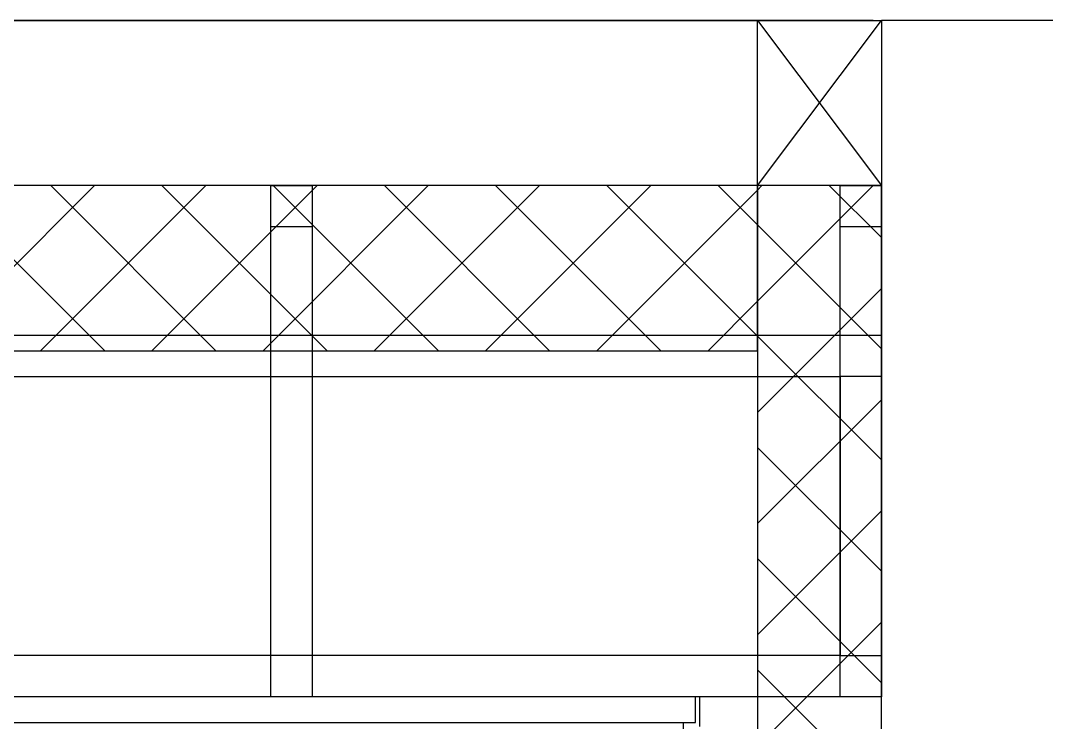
# Model space of a CAD drawing. Header units: millimetres. Extents: x 3633 to 4629, y 3430 to 3787.
# Drawn here: x 4154.66 to 4160.87, y 3500.61 to 3504.86 of the extents above; entities that cross this region are included whole.
import ezdxf

# ---------------------------------------------------------------- set-up
doc = ezdxf.new("R2010")
doc.units = ezdxf.units.MM

# ---------------------------------------------------------------- blocks, each defined once
blk = doc.blocks.new('A$C19EF2607')
at = {"color": 0, "ltscale": 2, "transparency": 33554687}
for p, q in [((20736.8, 16575.2), (18944.8, 16575.2)), ((20596.8, 16375.2), (18946.8, 16375.2)), ((19593.9, 16175.2, 0), (19793.9, 16375.2, 0)), ((19806.2, 16175.2, 0), (19606.2, 16375.2, 0)), ((19728.6, 16175.2, 0), (19928.7, 16375.2, 0)), ((19940.9, 16175.2, 0), (19740.9, 16375.2, 0)), ((19863.3, 16175.2, 0), (20063.4, 16375.2, 0)), ((20075.6, 16175.2, 0), (19875.6, 16375.2, 0)), ((19998, 16175.2, 0), (20198.1, 16375.2, 0)), ((20210.3, 16175.2, 0), (20010.3, 16375.2, 0)), ((20132.7, 16175.2, 0), (20332.8, 16375.2, 0)), ((20345, 16175.2, 0), (20145, 16375.2, 0)), ((20267.4, 16175.2, 0), (20467.5, 16375.2, 0)), ((20479.7, 16175.2, 0), (20279.7, 16375.2, 0)), ((20402.2, 16175.2, 0), (20596.8, 16369.8, 0)), ((20596.8, 16192.8, 0), (20414.4, 16375.2, 0)), ((20596.8, 16327.5, 0), (20549.1, 16375.2, 0)), ((20596.8, 16175.2), (20596.8, 16375.2)), ((20746.8, 16375.2), (20596.8, 16375.2)), ((20596.8, 16375.2), (20596.8, 15694.5)), ((20596.8, 16369.8), (20602.2, 16375.2)), ((20596.8, 16235.1), (20736.9, 16375.2)), ((20746.8, 16312.2), (20683.8, 16375.2)), ((20746.8, 15694.5), (20746.8, 16375.2)), ((20746.8, 16177.5), (20596.8, 16327.5)), ((20596.8, 16100.4), (20746.8, 16250.4)), ((20536.9, 16175.2, 0), (20596.8, 16235.1, 0)), ((20746.8, 16042.8), (20596.8, 16192.8)), ((18946.8, 16175.2), (20596.8, 16175.2)), ((20596.8, 15965.7), (20746.8, 16115.7)), ((20746.8, 15908.1), (20596.8, 16058.1)), ((20596.8, 15831), (20746.8, 15981)), ((20746.7, 15773.4), (20596.8, 15923.4)), ((20596.8, 15696.3), (20746.8, 15846.3)), ((20691, 15694.5), (20596.8, 15788.7))]:
    blk.add_line(p, q, dxfattribs=at)
at = {"color": 0, "transparency": 33554687}
for p, q in [((18946.8, 16575.2), (20746.8, 16575.2)), ((20596.8, 16375.2), (20746.8, 16575.2)), ((20596.8, 16575.2), (20746.8, 16575.2)), ((20596.8, 16375.2), (20596.8, 16575.2)), ((20596.8, 16575.2), (20746.8, 16375.2)), ((20746.8, 16575.2), (20746.8, 16375.2)), ((26295.8, 16575.2), (20746.8, 16575.2)), ((20746.8, 16375.2), (18946.8, 16375.2)), ((20007.3, 16375.2), (20057.3, 16375.2)), ((20007.3, 16325.2), (20007.3, 16375.2)), ((20007.3, 16375.2), (20057.3, 16375.2)), ((20007.3, 15755.8), (20007.3, 16375.2)), ((20057.3, 16375.2), (20057.3, 16325.2)), ((20057.3, 16375.2), (20057.3, 15755.8)), ((20746.8, 16375.2), (20596.8, 16375.2)), ((20696.8, 16375.2), (20746.8, 16375.2)), ((20696.8, 16325.2), (20696.8, 16375.2)), ((20696.8, 16375.2), (20746.8, 16375.2)), ((20696.8, 15755.8), (20696.8, 16375.2)), ((20746.8, 16375.2), (20746.8, 16325.2)), ((20746.8, 16375.2), (20746.8, 15755.8)), ((20746.8, 15724.7), (20746.8, 16375.2)), ((20057.3, 16325.2), (20007.3, 16325.2)), ((20746.8, 16325.2), (20696.8, 16325.2)), ((18542.8, 16193.8), (20746.8, 16193.8)), ((20696.8, 16193.8), (20746.8, 16193.8)), ((20696.8, 16143.8), (20696.8, 16193.8)), ((20746.8, 16193.8), (20746.8, 16143.8)), ((20746.8, 16193.8), (20746.8, 15755.8)), ((18592.8, 16143.8), (20696.8, 16143.8)), ((20746.8, 16143.8), (20696.8, 16143.8)), ((20696.8, 16143.8), (20696.8, 15805.8)), ((20696.8, 15805.8), (18592.8, 15805.8)), ((20696.8, 15805.8), (20746.8, 15805.8)), ((20696.8, 15755.8), (20696.8, 15805.8)), ((20746.8, 15805.8), (20746.8, 15755.8)), ((20746.8, 15755.8), (18542.8, 15755.8)), ((20057.3, 15755.8), (20007.3, 15755.8)), ((20746.8, 15755.8), (20696.8, 15755.8)), ((20746.8, 15755.8), (20696.8, 15755.8))]:
    blk.add_line(p, q, dxfattribs=at)
at = {"color": 0}
for p, q in [((20596.8, 16575.2), (20746.8, 16575.2)), ((20526.9, 15719.8), (20526.9, 15755.8)), ((20506.8, 15724.8), (20506.8, 13955.4))]:
    blk.add_line(p, q, dxfattribs=at)
at = {"color": 0, "ltscale": 0.05}
for p, q in [((20521.8, 15755.8), (18542.8, 15755.8)), ((20521.8, 15724.8), (20521.8, 15755.8)), ((18511.8, 15724.8), (20521.8, 15724.8))]:
    blk.add_line(p, q, dxfattribs=at)

msp = doc.modelspace()

# ---------------------------------------------------------------- block references
at = {"color": 0, "xscale": 0.005, "yscale": 0.005, "zscale": 0.005}
msp.add_blockref('A$C19EF2607', (4056.1377, 3421.984), dxfattribs=at)

doc.saveas('drawing.dxf')
